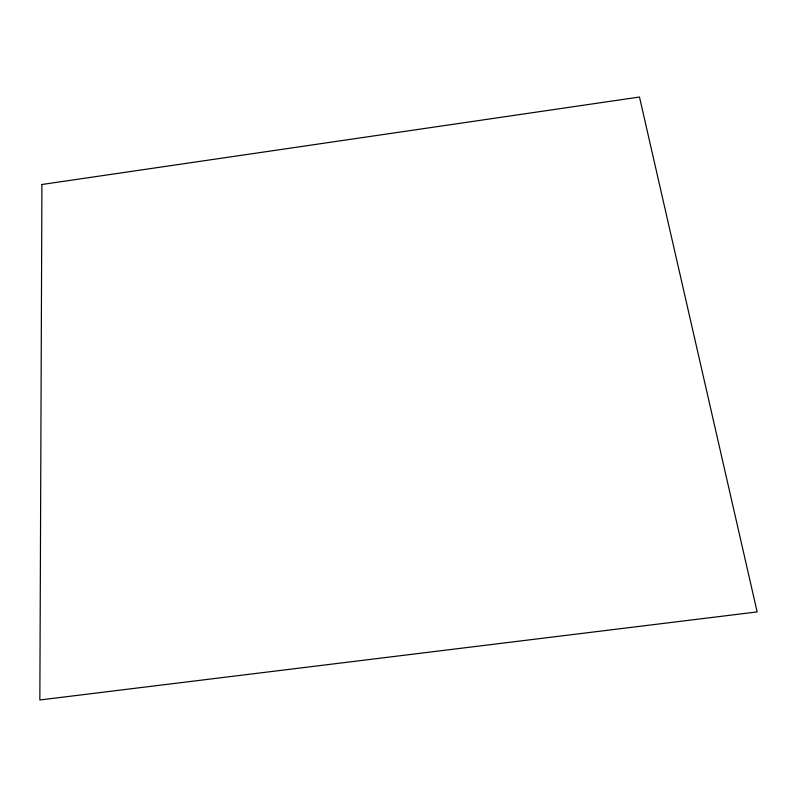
<?xml version="1.0" encoding="UTF-8"?>
<svg xmlns="http://www.w3.org/2000/svg" width="797" height="797" viewBox="0 0 797 797"><rect width="100%" height="100%" fill="white"/><g stroke="black" fill="none" stroke-linecap="round" stroke-linejoin="round"><path stroke-width="1.2" d="M41.912 184.496L39.85 699.975L757.15 611.907L639.483 97.025L41.912 184.496"/></g></svg>
